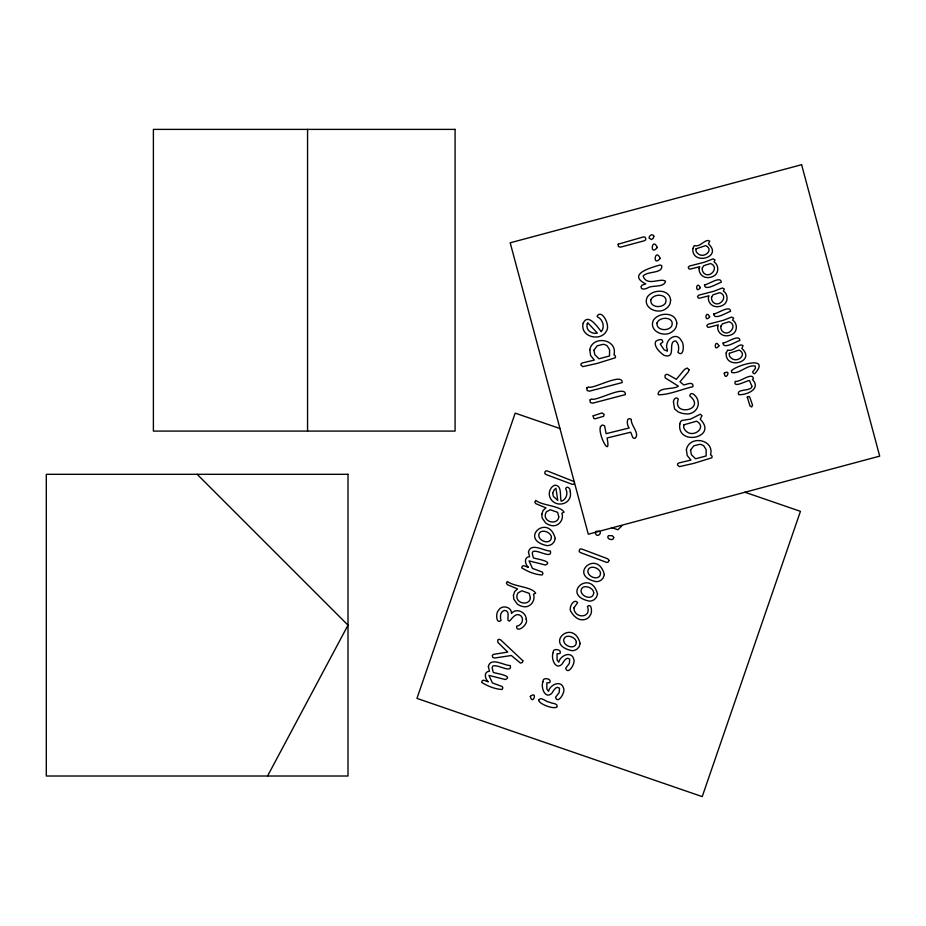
<?xml version="1.0" encoding="UTF-8"?>
<svg xmlns="http://www.w3.org/2000/svg" width="926" height="926" viewBox="0 0 926 926"><rect width="100%" height="100%" fill="white"/><g stroke="black" fill="none" stroke-linecap="round" stroke-linejoin="round"><path stroke-width="1.39" d="M595.256 532.3C596.552 540.587 605.697 529.29 595.754 531.501M574.525 483.152L573.599 484.321L572.071 484.275L546.051 474.517L544.858 473.603L544.87 472.11L545.784 470.929L547.301 470.952L574.514 481.751M267.568 776.011L348.002 625.154L197.145 474.309M622.029 525.667L617.885 529.765L611.496 527.484M560.137 428.611L515.18 413.123L416.955 698.389L702.221 796.615L800.446 511.349L744.863 492.215M307.559 129.385L307.559 431.088M667.391 349.785L667.391 351.139L664.208 349.901L660.25 344.032L662.831 342.053C662.935 337.735 657.749 339.935 655.712 341.37C653.328 346.312 660.099 352.702 664.162 355.376C677.149 359.323 666.94 340.872 675.853 340.965C678.827 343.847 679.371 348.581 677.959 352.308C683.758 358.084 684.708 343.673 681.351 340.733C676.339 330.443 663.282 340.884 667.391 349.785M692.845 248.504C691.479 265.959 723.31 257.451 708.506 243.966L709.71 241.13C705.485 237.982 700.172 247.844 694.35 245.564L692.845 248.504M726.192 352.968C724.827 370.423 756.646 361.927 741.853 348.442L743.057 345.606C738.821 342.458 733.508 352.308 727.686 350.04L726.192 352.968M570.254 491.602C572.986 504.925 554.304 508.837 549.801 496.961C548.192 492.736 550.275 486.868 554.628 485.259C562.464 484.796 559.617 496.695 561.191 501.255C566.168 499.982 568.425 493.188 565.774 488.986L565.774 488.222C567.592 485.166 570.752 489.252 570.254 491.602M488.361 666.558L489.495 671.269C483.488 671.373 484.865 679.14 488.315 681.837L483.546 680.17L482.076 680.841L481.659 682.358C487.342 686.027 495.294 689.28 502.123 689.465L502.841 687.937L502.251 686.583L492.377 682.913L488.94 675.401L505.353 679.545C513.652 675.957 496.29 673.48 493.303 672.438L492.1 667.739L492.806 666.13C496.88 663.572 512.506 674.186 510.272 665.539C504.346 665.771 490.583 656.476 488.361 666.558M528.468 552.046L529.591 556.757C523.584 556.862 524.961 564.629 528.41 567.325L523.641 565.659L522.171 566.33L521.755 567.846C527.45 571.516 535.39 574.757 542.219 574.953L542.937 573.414L542.347 572.071L532.473 568.402L529.047 560.89L545.449 565.034C553.76 561.445 536.397 558.968 533.411 557.927L532.207 553.227L532.901 551.618C536.976 549.06 552.614 559.674 550.38 551.028C544.442 551.259 530.679 541.965 528.468 552.046M543.041 681.686C540.414 686.756 545.032 699.894 551.792 693.308C553.343 690.981 556.202 685.101 559.524 688.203L559.177 692.509L555.507 697.336C557.672 704.906 565.832 692.069 563.483 688.006C561.006 679.615 549.94 684.673 548.528 691.352L546.861 688.909L546.884 682.809L549.697 682.647C552.556 678.573 542.011 676.593 543.041 681.686M553.227 652.587C550.6 657.668 555.218 670.806 561.978 664.22C563.529 661.893 566.388 656.013 569.71 659.115L569.363 663.421L565.693 668.236C567.858 675.818 576.018 662.981 573.669 658.918C571.192 650.527 560.137 655.585 558.714 662.264L557.047 659.821L557.082 653.721L559.883 653.559C562.753 649.485 552.197 647.505 553.227 652.587M552.695 493.234L553.378 496.405L557.753 500.399L555.924 488.291L554.188 489.773L552.695 493.234M522.854 660.724L522.472 662.484L520.458 663.074L511.349 655.504L495.028 657.969L492.817 657.576L492.25 655.469L493.326 654.404L507.784 652.066L497.899 642.47L497.794 639.947L499.126 639.241L500.665 639.889L522.854 660.724M600.523 426.562C597.397 433.958 611.449 460.06 607.062 437.986L630.722 432.222L632.782 437.489A2.269 2.269 0 0 0 635.178 438.23C640.225 433.646 630.409 425.046 631.312 419.304C625.849 415.913 626.809 425.705 629.194 427.986L606.09 433.669L604.632 425.833L602.282 424.941L600.523 426.562M689.083 369.752L688.331 371.905L679.973 381.813L683.758 384.927C686.293 384.741 692.914 380.968 693.088 385.945L692.729 386.767C681.872 389.094 668.966 395.055 658.178 394.719C657.483 386.628 673.758 389.962 678.399 386.154L665.146 377.854L665.018 375.435L666.373 374.347L667.982 374.579L676.327 379.301L684.476 369.474L687.231 368.039L689.083 369.752M673.468 402.104L674.591 408.933L678.121 411.862A21.275 21.275 0 0 0 685.958 413.864C693.389 414.975 700.322 407.637 697.776 400.31C697.428 397.115 690.738 389.742 689.754 395.877C706.851 410.033 671.836 416.862 678.249 399.303L677.901 398.62C675.61 396.49 673.225 399.789 673.468 402.104M699.107 268.552C698.598 273.344 702.834 277.765 707.638 277.615A13.149 13.149 0 0 0 713.437 276.237C719.074 273.61 719.143 265.091 714.039 261.873L715.046 259.917L713.043 258.875L704.605 262.162L689.465 266.051L688.238 267.371L689.037 268.945L690.287 269.072L699.743 266.653L699.107 268.552M708.39 297.663C707.881 302.443 712.129 306.865 716.921 306.714A13.149 13.149 0 0 0 722.731 305.337C728.368 302.709 728.438 294.19 723.333 290.972L724.329 289.016L722.338 287.974L713.9 291.262L698.748 295.162L697.533 296.47L698.331 298.045L699.57 298.184L709.027 295.753L708.39 297.663M717.685 326.762C717.175 331.543 721.412 335.976 726.204 335.814A13.149 13.149 0 0 0 732.015 334.436C737.652 331.809 737.721 323.29 732.616 320.083L733.612 318.116L731.621 317.074L723.183 320.361L708.043 324.262L706.816 325.57L707.614 327.156L708.865 327.283L718.321 324.864L717.685 326.762M513.444 595.221L513.733 599.053L517.252 603.983A14.654 14.654 0 0 0 523.34 606.646C530.123 608.093 535.888 600.557 533.503 594.272L535.703 593.196C531.79 586.609 513.722 586.714 507.367 581.47L506.383 583.206L507.529 584.757L517.576 588.936L514.763 591.413L513.444 595.221M541.826 514.173L542.127 518.004L545.634 522.935A14.654 14.654 0 0 0 551.722 525.609C558.505 527.044 564.281 519.509 561.885 513.224L564.096 512.147C560.172 505.561 542.104 505.665 535.749 500.422L534.765 502.17L535.911 503.709L545.958 507.888L543.145 510.365L541.826 514.173M670.632 300.036L670.135 303.485A10.36 10.36 0 0 1 666.465 308.289C658.71 315.28 642.031 308.173 647.239 297.13C652.552 289.039 669.44 288.553 670.632 300.036M676.813 323.093L676.316 326.542A10.36 10.36 0 0 1 672.646 331.346C664.891 338.337 648.212 331.242 653.42 320.188C658.733 312.097 675.621 311.622 676.813 323.093M731.447 370.701L731.772 372.553C739.654 374.312 747.178 364.335 755.28 366.083L755.419 368.398L752.595 371.986L753.475 373.537L754.759 373.699C771.184 355.04 736.853 364.971 731.447 370.701M653.883 236.234L653.224 238.248L651.522 239.591L649.103 238.086C648.721 235.528 652.842 233.155 653.883 236.234M526.223 619.274C528.827 624.633 515.932 634.044 516.65 626.184C521.292 625.698 524.429 619.841 521.153 616.045C516.129 611.739 512.391 618.128 509.485 621.161L508.004 620.339C507.471 617.086 509.925 610.419 504.427 610.396C500.017 611.565 499.947 616.924 501.035 620.466C496.023 624.83 495.491 612.537 498.686 610.153C501.742 604.447 512.02 606.831 511.441 613.521C516.048 607.421 526.281 612.121 526.223 619.274M679.788 424.166C676.975 446.563 718.495 437.547 700.241 419.281L701.966 415.693L700.288 414.177L690.622 419.108L681.906 420.473L680.529 421.619L679.788 424.166M589.793 349.634L590.603 355.526L594.353 360.064L582.361 362.934L581.077 363.71L580.926 365.041L582.755 366.638L597.085 363.42L615.223 357.806A1.945 1.945 0 0 0 614.922 355.434L613.95 354.878C618.082 339.252 592.86 334.83 589.793 349.634M686.386 449.619L687.196 455.523L690.946 460.06L678.955 462.931L677.67 463.706L677.519 465.037L679.348 466.635L693.678 463.405L711.816 457.803A1.945 1.945 0 0 0 711.515 455.43L710.543 454.874C714.675 439.237 689.453 434.826 686.386 449.619M583.183 323.255C579.607 336.879 600.742 342.122 606.426 331.033C610.743 325.558 601.622 308.335 597.096 316.241L597.594 316.981C602.872 319.262 605.141 327.237 601.217 331.693C597.93 327.329 587.813 312.421 583.183 323.255M593.948 350.167L594.805 354.67L598.972 358.802L609.528 355.978L609.563 349.681L607.259 345.977A7.651 7.651 0 0 0 603.162 344.322L597.224 345.815L593.948 350.167M690.541 450.152L691.398 454.654L695.565 458.798L706.121 455.962L706.156 449.666L703.853 445.962A7.651 7.651 0 0 0 699.755 444.318L693.817 445.811L690.541 450.152M751.831 386.038L751.727 387.242C749.458 391.432 735.95 388.665 738.682 394.661C746.726 395.228 761.6 388.781 752.421 379.521L753.405 378.572C752.444 371.546 739.411 382.681 735.221 381.373C732.848 388.781 746.414 380.505 749.481 380.54L751.831 386.038M702.348 267.95L702.209 269.246A6.864 6.864 0 0 0 703.656 272.915C709.837 279.525 720.069 266.896 710.473 263.54L703.806 265.658L702.348 267.95M711.643 297.049L711.504 298.346A6.864 6.864 0 0 0 712.939 302.015C719.132 308.624 729.364 295.996 719.768 292.639L713.101 294.769L711.643 297.049M720.926 326.16L720.787 327.445A6.864 6.864 0 0 0 722.222 331.114C728.415 337.724 738.647 325.095 729.051 321.739L722.384 323.868L720.926 326.16M643.385 275.821L643.292 276.642C647.482 286.678 660.331 277.499 665.528 281.226C664.266 287.893 652.135 284.895 647.749 287.87C645.758 288.947 640.861 290.486 640.989 286.632L642.1 285.173L645.746 283.912C626.67 274.327 650.966 267.66 659.474 265.149A2.107 2.107 0 0 1 661.789 265.912C662.553 273.864 647.644 270.936 643.385 275.821M696.016 248.862L695.958 250.796A5.741 5.741 0 0 0 698.216 253.84C703.887 258.84 714.455 250.008 705.751 245.575L696.016 248.862M729.352 353.327L729.306 355.26A5.741 5.741 0 0 0 731.563 358.304C737.235 363.305 747.791 354.473 739.098 350.04L729.352 353.327M573.958 607.815C573.912 618.95 592.038 618.533 587.431 606.437C591.807 602.398 592.443 612.85 590.244 615.246C587.616 620.582 580.208 621.196 575.972 617.434A18.381 18.381 0 0 1 571.354 612.19C567.638 608.648 573.935 597.536 577.639 602.629L573.958 607.815M650.839 299.874C649.832 307.617 662.067 308.532 665.47 303.115C669.151 293.855 653.652 292.778 650.839 299.874M657.02 322.942C656.013 330.686 668.248 331.589 671.651 326.172C675.332 316.912 659.833 315.835 657.02 322.942M551.433 537.23C551.097 545.379 538.411 541.444 538.758 534.95C539.673 528.133 551.063 531.64 551.433 537.23M576.366 642.274C576.03 650.411 563.355 646.487 563.702 639.993C564.605 633.176 575.995 636.683 576.366 642.274M593.716 592.721C593.392 600.858 580.706 596.923 581.053 590.441C581.968 583.623 593.358 587.13 593.716 592.721M600.534 573.252C600.21 581.389 587.524 577.454 587.871 570.96C588.786 564.154 600.175 567.661 600.534 573.252M530.309 696.375C532.543 706.283 538.272 690.078 530.309 696.375M683.851 424.826L683.666 427.303A7.408 7.408 0 0 0 686.386 431.366C693.389 438.16 707.533 427.418 696.595 421.18L683.851 424.826M587.246 323.938C585.382 330.154 591.783 334.332 597.374 333.117L587.721 322.723L587.246 323.938M538.666 699.975C538.504 704.026 554.628 709.964 557.186 706.723C557.799 702.846 551.491 703.772 549.465 702.174C546.317 702.371 541.178 696.086 538.666 699.975M613.718 537.45L613.197 538.92A1.921 1.921 0 0 1 611.079 539.43C609.007 539.638 606.588 537.531 608.463 535.622L612.387 535.726L613.718 537.45M747.259 397.104L750.002 405.982L751.715 406.954L752.56 405.171L749.794 397.312L749.099 396.467L747.259 397.104M609.053 560.45L607.988 562.36L606.461 562.325L580.44 552.567L579.248 551.653L579.259 550.16L580.174 548.979L581.69 549.002L607.734 558.795L609.053 560.45M555.253 538.504L554.165 541.803L552.127 544.013A8.947 8.947 0 0 1 547.162 545.657C517.831 539.545 548.354 512.333 555.253 538.504M580.185 643.535L579.097 646.834L577.06 649.057A8.947 8.947 0 0 1 572.106 650.7C542.763 644.589 573.287 617.364 580.185 643.535M597.536 593.983L596.448 597.282L594.411 599.504A8.947 8.947 0 0 1 589.457 601.148C560.114 595.024 590.638 567.812 597.536 593.983M604.354 574.514L603.266 577.812L601.229 580.035A8.947 8.947 0 0 1 596.275 581.667C566.932 575.555 597.455 548.342 604.354 574.514M530.401 597.93C529.626 605.65 517.391 604.03 516.858 597.131A7.651 7.651 0 0 1 518.039 592.906L521.859 590.788L529.221 593.358L530.401 597.93M558.783 516.882C558.008 524.602 545.773 522.982 545.24 516.083A7.651 7.651 0 0 1 546.421 511.858L550.241 509.74L557.602 512.31L558.783 516.882M618.174 244.198L618.418 246.559L620.501 247.149L644.334 240.76L645.63 239.903L645.723 238.352L644.866 237.044L643.315 236.952L618.174 244.198M700.369 287.639C694.928 294.919 696.097 279.559 700.369 287.639M709.652 316.738C704.211 324.019 705.392 308.659 709.652 316.738M718.946 345.838C713.506 353.119 714.675 337.759 718.946 345.838M724.282 373.178C725.127 382.264 732.049 368.606 724.282 373.178M704.501 284.838C704.559 291.748 718.02 283.055 721.238 282.268C721.215 275.346 707.661 284.907 704.501 284.838M713.784 313.937C713.853 320.847 727.304 312.155 730.521 311.368C730.498 304.446 716.944 314.007 713.784 313.937M723.079 343.037C723.137 349.959 736.587 341.254 739.816 340.479C739.781 333.545 726.227 343.106 723.079 343.037M586.852 387.913L587.119 390.529L589.445 391.177L622.179 382.577C622.758 372.02 592.374 389.915 588.311 386.952L586.852 387.913M590.07 399.928L590.337 402.544L592.663 403.192L625.397 394.592C625.976 384.035 595.592 401.93 591.529 398.967L590.07 399.928M593.149 415.843L593.74 418.436L595.187 418.784L603.625 416.272L604.122 414.327L602.097 412.927L593.149 415.843M657.31 247.485C649.265 257.011 652.043 236.165 657.31 247.485M660.238 258.4C652.193 267.927 654.971 247.092 660.238 258.4M801.615 164.712L510.191 242.797L588.288 534.221L879.7 456.136L801.615 164.712M455.083 129.385L153.392 129.385L153.392 431.088L455.083 431.088L455.083 129.385M348.002 474.309L46.3 474.309L46.3 776.011L348.002 776.011L348.002 474.309"/></g></svg>
